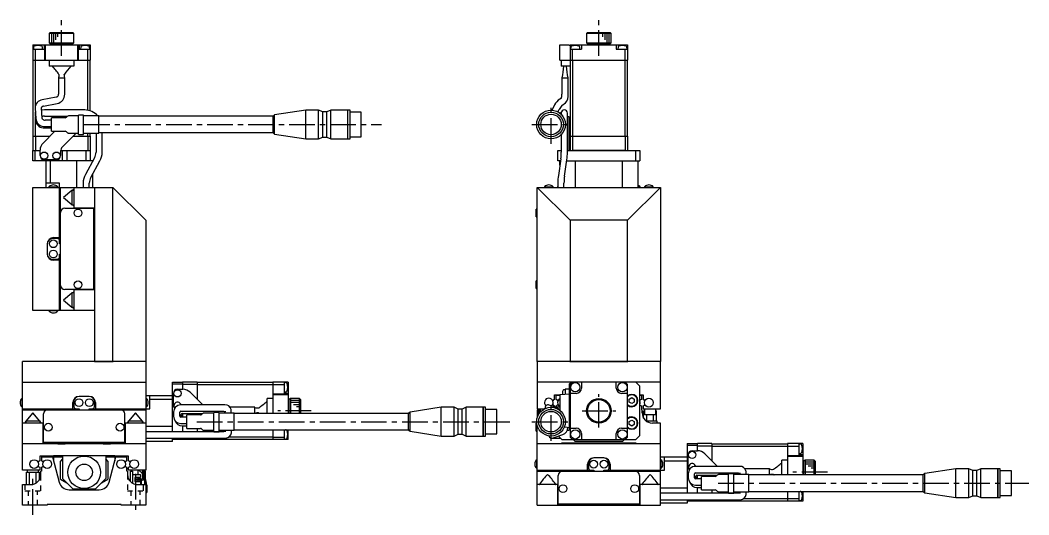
# Model space of a CAD drawing. Extents: x -607 to 414, y 17 to 776.
# Drawn here: x -88.9 to 402.8, y 283.8 to 525.1 of the extents above; entities that cross this region are included whole.
import ezdxf

# ---------------------------------------------------------------- set-up
doc = ezdxf.new("R2010")
doc.units = 0
doc.header["$LTSCALE"] = 10
doc.linetypes.add('CENTER', pattern=[2, 1.25, -0.25, 0.25, -0.25])
doc.linetypes.add('DOT', pattern=[0.5, 0.25, -0.25])
doc.layers.add('1', color=7, linetype='CONTINUOUS')

msp = doc.modelspace()

# ---------------------------------------------------------------- linework, layer by layer
at = {"layer": '1', "color": 4, "linetype": 'CENTER'}
for p, q in [((-68.679338, 507.695072), (-68.679338, 525.111362)), ((193.203992, 507.695072), (193.203992, 525.111362)), ((169.903992, 464.824859), (169.903992, 483.624857)), ((-57.736444, 474.224858), (87.263556, 474.224858)), ((160.503993, 474.224858), (179.303991, 474.224858)), ((193.203991, 326.324858), (193.203991, 342.724858)), ((52.99103, 334.524858), (36.675434, 334.524858)), ((169.903992, 319.824859), (169.903992, 338.624856)), ((185.003991, 334.524858), (201.403991, 334.524858)), ((-2.736444, 329.224858), (152.263556, 329.224858)), ((160.503993, 329.224858), (179.30399, 329.224858)), ((-82.679338, 283.774858), (-82.679338, 303.774858)), ((-32.679338, 303.774858), (-32.679338, 283.774858)), ((304.58252, 304.524857), (287.779892, 304.524857)), ((251.321352, 299.224857), (402.798314, 299.224857))]:
    msp.add_line(p, q, dxfattribs=at)
at = {"layer": '1', "color": 7, "linetype": 'CONTINUOUS'}
for p, q in [((-74.179338, 519.024858), (-74.679338, 518.524858)), ((-62.679338, 518.524858), (-74.679338, 518.524858)), ((-74.679338, 518.524858), (-74.679338, 514.024858)), ((-74.179338, 519.024858), (-63.179338, 519.024858)), ((-62.679338, 518.524858), (-63.179338, 519.024858)), ((-62.679338, 514.024858), (-62.679338, 518.524858)), ((187.703992, 519.024858), (187.203992, 518.524858)), ((199.203992, 518.524858), (187.203992, 518.524858)), ((187.203992, 518.524858), (187.203992, 514.024858)), ((187.703992, 519.024858), (198.703992, 519.024858)), ((199.203992, 518.524858), (198.703992, 519.024858)), ((199.203992, 514.024858), (199.203992, 518.524858)), ((-82.679338, 513.024858), (-54.679338, 513.024858)), ((-82.679338, 513.024858), (-82.679338, 505.524858)), ((-82.343137, 512.010138), (-82.429338, 511.024858)), ((-77.929338, 511.024858), (-78.015539, 512.010138)), ((-77.179338, 513.024858), (-77.179338, 511.024858)), ((-76.929338, 505.524858), (-76.929338, 512.724858)), ((-76.894375, 512.724858), (-76.929338, 512.724858)), ((-76.894375, 513.024858), (-76.894375, 512.724858)), ((-76.579704, 505.524858), (-76.579704, 513.024858)), ((-74.679338, 514.024858), (-62.679338, 514.024858)), ((-74.679338, 514.024858), (-74.179338, 513.524858)), ((-63.179338, 513.524858), (-74.179338, 513.524858)), ((-71.179338, 513.524858), (-71.179338, 513.024858)), ((-66.179338, 513.024858), (-66.179338, 513.524858)), ((-63.179338, 513.524858), (-62.679338, 514.024858)), ((-60.778972, 505.524858), (-60.778972, 513.024858)), ((-60.464301, 513.024858), (-60.464301, 512.724858)), ((-60.429338, 512.724858), (-60.464301, 512.724858)), ((-60.429338, 505.524858), (-60.429338, 512.724858)), ((-60.179338, 513.024858), (-60.179338, 511.024858)), ((-59.343137, 512.010138), (-59.429338, 511.024858)), ((-54.929338, 511.024858), (-55.015539, 512.010138)), ((-54.679338, 513.024858), (-54.679338, 505.524858)), ((174.203992, 505.524858), (174.203992, 513.024858)), ((174.203992, 513.024858), (178.703992, 513.024858)), ((178.703992, 513.024858), (178.703992, 512.724858)), ((179.203992, 512.724858), (178.703992, 512.724858)), ((179.203992, 513.024858), (179.203992, 502.724858)), ((179.203992, 513.024858), (207.203992, 513.024858)), ((179.540193, 512.010138), (179.453992, 511.024858)), ((183.953992, 511.024858), (183.867791, 512.010138)), ((184.703992, 513.024858), (184.703992, 511.024858)), ((187.203992, 514.024858), (199.203992, 514.024858)), ((187.203992, 514.024858), (187.703992, 513.524858)), ((198.703992, 513.524858), (187.703992, 513.524858)), ((190.703992, 513.524858), (190.703992, 513.024858)), ((195.703992, 513.024858), (195.703992, 513.524858)), ((198.703992, 513.524858), (199.203992, 514.024858)), ((201.703992, 513.024858), (201.703992, 511.024858)), ((202.540193, 512.010138), (202.453992, 511.024858)), ((206.953992, 511.024858), (206.867791, 512.010138)), ((207.203992, 513.024858), (207.203992, 505.524858)), ((-82.679338, 511.024858), (-77.179338, 511.024858)), ((-81.479338, 505.524858), (-81.479338, 511.024858)), ((-60.179338, 511.024858), (-54.679338, 511.024858)), ((-55.879338, 505.524858), (-55.879338, 511.024858)), ((179.203992, 511.024858), (184.703992, 511.024858)), ((180.403992, 505.524858), (180.403992, 511.024858)), ((201.703992, 511.024858), (207.203992, 511.024858)), ((206.003992, 505.524858), (206.003992, 511.024858)), ((-82.679338, 505.524858), (-54.679338, 505.524858)), ((-82.579338, 468.524858), (-82.579338, 505.524858)), ((-81.437917, 483.244132), (-81.437917, 505.524858)), ((-74.679338, 505.524858), (-74.679338, 502.724858)), ((-62.679338, 502.724858), (-74.679338, 502.724858)), ((-62.679338, 505.524858), (-62.679338, 502.724858)), ((-55.920759, 481.153339), (-55.920759, 505.524858)), ((-54.779338, 480.868844), (-54.779338, 505.524858)), ((174.203992, 505.524858), (207.203992, 505.524858)), ((174.803992, 505.524858), (174.803992, 502.724858)), ((179.203992, 502.724858), (174.803992, 502.724858)), ((179.303992, 468.524858), (179.303992, 505.524858)), ((180.445413, 468.524858), (180.445413, 505.524858)), ((205.962571, 468.524858), (205.962571, 505.524858)), ((207.103992, 468.524858), (207.103992, 505.524858)), ((-70.229337, 496.924858), (-67.129337, 496.924858)), ((-70.229337, 496.924858), (-70.229337, 488.942157)), ((-69.978226, 498.668976), (-69.93178, 498.552368)), ((-67.463909, 498.391448), (-67.430278, 498.54188)), ((-67.430278, 498.54188), (-67.390424, 498.648569)), ((-67.390424, 498.648569), (-67.306035, 498.790385)), ((-67.129337, 488.942157), (-67.129337, 496.924858)), ((175.178992, 496.924858), (175.178992, 488.942157)), ((175.178992, 496.924858), (178.278992, 496.924858)), ((178.278992, 488.942157), (178.278992, 496.924858)), ((-71.352269, 487.512536), (-78.114106, 486.278182)), ((-71.302043, 487.522765), (-71.352269, 487.512536)), ((-71.165394, 487.561659), (-71.302043, 487.522765)), ((-71.035155, 487.614865), (-71.165394, 487.561659)), ((-70.912542, 487.68113), (-71.035155, 487.614865)), ((174.971002, 487.102706), (173.402839, 486.034356)), ((-81.533442, 482.171073), (-81.272777, 477.165876)), ((-78.437637, 482.332299), (-78.43593, 482.439576)), ((-78.176973, 477.327101), (-78.437637, 482.332299)), ((-78.43593, 482.439576), (-78.413136, 482.568387)), ((-78.413136, 482.568387), (-78.360699, 482.704319)), ((-78.360699, 482.704319), (-78.296396, 482.80904)), ((-78.296396, 482.80904), (-78.223953, 482.895429)), ((-78.223953, 482.895429), (-78.145043, 482.968765)), ((-78.145043, 482.968765), (-78.050651, 483.038314)), ((-77.55741, 483.228577), (-70.795573, 484.462931)), ((171.182395, 482.985263), (170.232466, 481.217146)), ((173.402839, 486.034356), (173.395029, 486.029009)), ((175.148234, 483.472404), (176.960062, 484.706757)), ((-81.531398, 477.043426), (-81.365707, 475.861535)), ((-81.437917, 478.384562), (-81.437917, 480.336833)), ((-77.062929, 481.283188), (-78.374712, 481.121165)), ((-78.176446, 477.318011), (-78.176973, 477.327101)), ((-78.156902, 477.18671), (-78.176446, 477.318011)), ((-78.120529, 477.070425), (-78.156902, 477.18671)), ((-78.071509, 476.965584), (-78.120529, 477.070425)), ((-78.011873, 476.869526), (-78.071509, 476.965584)), ((-57.40082, 481.283188), (-77.062929, 481.283188)), ((-77.062929, 478.283188), (-65.792436, 478.283188)), ((-73.593552, 470.924858), (-73.593552, 477.524858)), ((-67.007765, 477.524858), (-73.593552, 477.524858)), ((-65.986445, 478.131965), (-66.300658, 477.817751)), ((-60.429338, 478.424858), (-65.279338, 478.424858)), ((-60.429338, 469.324858), (-60.429338, 478.724858)), ((-57.929338, 478.724858), (-60.429338, 478.724858)), ((-57.929338, 469.324858), (-57.929338, 478.724858)), ((-50.593552, 478.424858), (-57.929338, 478.424858)), ((-50.593552, 470.024858), (-50.593552, 478.424858)), ((34.448792, 478.224858), (-50.593552, 478.224858)), ((34.448792, 470.224858), (34.448792, 478.224858)), ((50.406448, 481.224857), (35.172466, 478.909183)), ((35.172466, 469.540532), (35.172466, 478.909183)), ((50.406448, 467.224859), (50.406448, 481.224857)), ((56.599447, 481.224857), (50.406448, 481.224857)), ((56.599447, 467.224859), (56.599447, 481.224857)), ((58.599447, 480.374858), (56.599447, 481.224857)), ((58.599447, 468.074858), (58.599447, 480.374858)), ((60.599447, 480.374858), (58.599447, 480.374858)), ((62.599447, 481.224857), (60.599447, 480.374858)), ((60.599447, 468.074858), (60.599447, 480.374858)), ((62.599447, 467.224859), (62.599447, 481.224857)), ((70.856447, 481.224857), (62.599447, 481.224857)), ((70.856447, 467.224859), (70.856447, 481.224857)), ((70.906447, 481.174857), (70.856447, 481.224857)), ((70.906447, 467.224859), (70.906447, 481.224857)), ((71.906449, 481.224857), (70.906447, 481.224857)), ((71.906449, 467.224859), (71.906449, 481.224857)), ((77.40645, 480.224856), (71.906449, 480.224856)), ((77.40645, 468.22486), (77.40645, 480.224856)), ((173.287246, 480.352955), (173.91323, 481.51811)), ((174.315265, 479.65999), (175.242206, 480.753246)), ((174.886316, 479.783188), (174.886316, 479.141812)), ((177.886316, 460.658833), (177.886316, 479.783188)), ((178.703992, 478.024858), (177.886316, 478.024858)), ((178.703992, 461.524858), (178.703992, 478.024858)), ((-81.437917, 468.524858), (-81.437917, 476.376618)), ((-76.897238, 472.524858), (-73.593552, 472.524858)), ((-73.593552, 476.274858), (-76.728027, 476.274858)), ((-76.728027, 473.174858), (-73.593552, 473.174858)), ((-82.679338, 468.524858), (-82.679338, 461.624858)), ((-82.679338, 468.524858), (-74.336192, 468.524858)), ((-81.479338, 468.524858), (-81.479338, 461.524858)), ((-77.714872, 465.146178), (-71.936192, 470.924858)), ((-73.593552, 470.924858), (-67.007765, 470.924858)), ((-61.572484, 469.974858), (-68.300658, 463.246683)), ((-66.300658, 470.631965), (-65.986445, 470.317751)), ((-65.700401, 470.117827), (-65.662093, 469.974858)), ((-65.662093, 469.974858), (-60.994659, 469.974858)), ((-65.279338, 470.024858), (-60.429338, 470.024858)), ((-63.022484, 468.524858), (-54.679338, 468.524858)), ((-60.994659, 469.974858), (-60.981262, 470.024858)), ((-60.429338, 469.324858), (-57.929338, 469.324858)), ((-57.929338, 470.024858), (-50.593552, 470.024858)), ((-57.279338, 469.974858), (-56.779338, 469.974858)), ((-55.920759, 468.524858), (-55.920759, 470.024858)), ((-55.879338, 468.524858), (-55.879338, 461.524858)), ((-54.779338, 468.524858), (-54.779338, 470.024858)), ((-54.679338, 468.524858), (-54.679338, 461.624858)), ((-51.90082, 470.024858), (-51.90082, 460.658833)), ((-50.593552, 470.224858), (34.448792, 470.224858)), ((-48.90082, 460.658833), (-48.90082, 470.224858)), ((35.172466, 469.540532), (50.406448, 467.224859)), ((50.406448, 467.224859), (56.599447, 467.224859)), ((56.599447, 467.224859), (58.599447, 468.074858)), ((58.599447, 468.074858), (60.599447, 468.074858)), ((60.599447, 468.074858), (62.599447, 467.224859)), ((62.599447, 467.224859), (70.856447, 467.224859)), ((70.856447, 467.224859), (70.906447, 467.274859)), ((70.906447, 467.224859), (71.906449, 467.224859)), ((71.906449, 468.22486), (77.40645, 468.22486)), ((174.886316, 469.307904), (174.886316, 460.658833)), ((179.203992, 468.524858), (179.203992, 461.524858)), ((179.203992, 468.524858), (207.203992, 468.524858)), ((180.403992, 468.524858), (180.403992, 461.624858)), ((206.003992, 468.524858), (206.003992, 461.624858)), ((207.203992, 468.524858), (207.203992, 461.524858)), ((-82.679338, 461.624858), (-82.579338, 461.524858)), ((-82.679338, 456.524858), (-82.679338, 461.524858)), ((-82.679338, 461.524858), (-79.179338, 461.524858)), ((-81.679338, 461.524858), (-81.679338, 456.524858)), ((-79.179338, 459.024858), (-79.179338, 461.610644)), ((-69.179338, 461.125363), (-69.179338, 459.024858)), ((-69.15262, 461.524858), (-54.679338, 461.524858)), ((-68.179338, 456.524858), (-68.179338, 461.524858)), ((-66.179338, 461.524858), (-66.179338, 456.524858)), ((-52.616741, 457.88942), (-57.083525, 449.879801)), ((-56.679338, 456.524858), (-56.679338, 461.524858)), ((-54.779338, 461.524858), (-54.679338, 461.624858)), ((-54.679338, 461.524858), (-54.679338, 456.524858)), ((173.203992, 456.524858), (173.203992, 461.524858)), ((173.203992, 461.524858), (174.886316, 461.524858)), ((174.660061, 457.380515), (173.46319, 449.370896)), ((177.886316, 461.524858), (213.203992, 461.524858)), ((180.303992, 461.524858), (180.403992, 461.624858)), ((180.403992, 461.624858), (206.003992, 461.624858)), ((206.003992, 461.624858), (206.103992, 461.524858)), ((211.203992, 456.524858), (211.203992, 461.524858)), ((213.203992, 461.524858), (213.203992, 456.524858)), ((-53.679338, 456.524858), (-82.679338, 456.524858)), ((-71.179338, 457.024858), (-77.179338, 457.024858)), ((-76.179338, 443.524858), (-76.179338, 456.524858)), ((-74.179338, 456.524858), (-74.179338, 445.524858)), ((-61.179338, 443.524858), (-61.179338, 456.524858)), ((-54.463417, 448.418626), (-49.996633, 456.428245)), ((-53.679338, 456.524858), (-53.679338, 455.984023)), ((174.532201, 456.524858), (173.203992, 456.524858)), ((174.203992, 454.328442), (174.203992, 456.524858)), ((176.430247, 448.927531), (177.627118, 456.93715)), ((177.56551, 456.524858), (213.203992, 456.524858)), ((181.703992, 456.524858), (181.703992, 443.524858)), ((204.703992, 443.524858), (204.703992, 456.524858)), ((212.203992, 456.524858), (212.203992, 443.524858)), ((-53.679338, 449.824598), (-53.679338, 443.524858)), ((-82.679338, 383.524858), (-82.679338, 443.524858)), ((-82.679338, 443.524858), (-43.679338, 443.524858)), ((-69.679338, 445.524858), (-76.179338, 445.524858)), ((-74.829338, 443.817106), (-70.529338, 443.817106)), ((-74.829338, 443.817106), (-74.829338, 443.524858)), ((-70.529338, 443.524858), (-70.529338, 443.817106)), ((-69.679338, 416.024858), (-69.679338, 445.524858)), ((-69.179338, 383.524858), (-69.179338, 443.524858)), ((-62.679338, 443.524858), (-62.679338, 433.324858)), ((-58.179338, 445.649214), (-58.179338, 443.524858)), ((-55.179338, 443.524858), (-55.179338, 445.649214)), ((-52.679338, 443.524858), (-52.679338, 358.524858)), ((-43.679338, 358.624858), (-43.679338, 443.524858)), ((-27.679338, 427.524858), (-43.679338, 443.524858)), ((163.203992, 358.624858), (163.203993, 443.524858)), ((163.203993, 443.524858), (223.203993, 443.524857)), ((179.203992, 427.524858), (163.203993, 443.524858)), ((166.653992, 443.817106), (170.953992, 443.817106)), ((166.653992, 443.817106), (166.653992, 443.524858)), ((170.953992, 443.524858), (170.953992, 443.817106)), ((173.203992, 443.817106), (173.053992, 443.817106)), ((173.053992, 443.817106), (173.053992, 443.524858)), ((173.203992, 445.649214), (173.203992, 443.524858)), ((176.203992, 443.524858), (176.203992, 445.649214)), ((223.203993, 443.524857), (207.203992, 427.524857)), ((213.353992, 443.817106), (212.203992, 443.817106)), ((213.353992, 443.524858), (213.353992, 443.817106)), ((215.453992, 443.817106), (219.753992, 443.817106)), ((215.453992, 443.817106), (215.453992, 443.524858)), ((219.753992, 443.524858), (219.753992, 443.817106)), ((223.203993, 443.524857), (223.203992, 358.624857)), ((-63.679118, 441.930899), (-67.679338, 438.524858)), ((-67.679338, 438.524858), (-63.679089, 435.118795)), ((-63.679338, 442.024858), (-63.679338, 435.024858)), ((-62.679338, 442.024858), (-63.679338, 442.024858)), ((-62.801856, 442.424858), (-63.550542, 442.02503)), ((-62.679338, 442.266515), (-62.801856, 442.424858)), ((-67.179338, 433.324858), (-53.179338, 433.324858)), ((-63.679338, 435.024858), (-62.679338, 435.024858)), ((-63.550516, 435.024667), (-62.801856, 434.624858)), ((-62.801856, 434.624858), (-62.679338, 434.783201)), ((-62.679338, 433.524858), (-52.679338, 433.524858)), ((-54.179338, 433.524858), (-54.179338, 433.324858)), ((-53.179338, 433.324858), (-53.179338, 393.724858)), ((162.703992, 429.124858), (162.703992, 432.924858)), ((163.203993, 432.924858), (162.703992, 432.924858)), ((162.703992, 429.124858), (163.203992, 429.124858)), ((-27.679338, 427.524858), (-27.679338, 358.624858)), ((207.203992, 427.524857), (179.203992, 427.524858)), ((179.203992, 427.524858), (179.203992, 358.624858)), ((207.203992, 358.624857), (207.203992, 427.524857)), ((-70.679338, 418.524858), (-73.179338, 418.524858)), ((-72.679338, 419.024858), (-69.679338, 419.024858)), ((-75.679338, 416.024858), (-75.679338, 411.024858)), ((-69.179338, 416.024858), (-69.679338, 416.024858)), ((-73.179338, 408.524858), (-70.679338, 408.524858)), ((-69.679338, 411.024858), (-69.179338, 411.024858)), ((-69.679338, 383.524858), (-69.679338, 411.024858)), ((-69.679338, 408.024858), (-72.679338, 408.024858)), ((-53.179338, 393.724858), (-67.179338, 393.724858)), ((-62.679338, 393.724858), (-62.679338, 383.524858)), ((-52.679338, 393.524858), (-62.679338, 393.524858)), ((-54.179338, 393.724858), (-54.179338, 393.524858)), ((162.703992, 394.124858), (162.703992, 397.924858)), ((163.203992, 397.924858), (162.703992, 397.924858)), ((162.703992, 394.124858), (163.203992, 394.124858)), ((-63.679064, 391.930939), (-67.679338, 388.524858)), ((-67.679338, 388.524858), (-63.678978, 385.118713)), ((-63.679338, 392.024858), (-63.679338, 385.024858)), ((-62.679338, 392.024858), (-63.679338, 392.024858)), ((-62.801849, 392.424858), (-63.550625, 392.02497)), ((-62.679338, 392.266515), (-62.801849, 392.424858)), ((-52.679338, 383.524858), (-82.679338, 383.524858)), ((-74.829338, 383.524858), (-74.829338, 383.23261)), ((-70.529338, 383.23261), (-70.529338, 383.524858)), ((-63.679338, 385.024858), (-62.679338, 385.024858)), ((-63.550079, 385.024353), (-62.801848, 384.624858)), ((-62.801848, 384.624858), (-62.679338, 384.783201)), ((-70.529338, 383.23261), (-74.829338, 383.23261)), ((-27.679338, 358.524858), (-87.679338, 358.524858)), ((-87.679338, 305.524857), (-87.679338, 358.524858)), ((-52.679338, 358.624858), (-43.679338, 358.624858)), ((-43.679338, 358.624858), (-43.579338, 358.524858)), ((-27.679337, 358.624858), (-27.779338, 358.524857)), ((-27.679338, 358.524858), (-27.679338, 305.524858)), ((163.203993, 358.524858), (163.203991, 335.524858)), ((163.203992, 358.624858), (163.303992, 358.524858)), ((223.203992, 358.524857), (163.203992, 358.524858)), ((179.103992, 358.524858), (179.203992, 358.624858)), ((179.203992, 358.624858), (207.203992, 358.624857)), ((207.203992, 358.624857), (207.303992, 358.524857)), ((223.103992, 358.524857), (223.203992, 358.624857)), ((223.203991, 335.524857), (223.203993, 358.524857)), ((-87.679338, 348.524858), (-27.679338, 348.524858)), ((-14.679338, 348.524858), (-9.679338, 348.524858)), ((-14.679338, 324.274858), (-14.679338, 348.524858)), ((-9.679338, 347.524858), (-14.679338, 347.524858)), ((-12.179338, 345.024858), (-9.593552, 345.024858)), ((-9.579338, 348.524858), (-9.679338, 348.424858)), ((-9.679338, 348.524858), (-9.679338, 345.024858)), ((-2.679338, 347.324858), (-9.679338, 347.324858)), ((-2.679338, 348.524858), (-9.579338, 348.524858)), ((-2.679338, 348.524858), (-2.679338, 340.181712)), ((-2.679338, 348.424858), (34.320662, 348.424858)), ((-2.679338, 347.283436), (34.320662, 347.283436)), ((34.320662, 348.524858), (34.320662, 333.224858)), ((41.820662, 348.524858), (34.320662, 348.524858)), ((34.320662, 347.324858), (39.820662, 347.324858)), ((39.820662, 348.524858), (39.820662, 343.024858)), ((40.805942, 348.188657), (39.820662, 348.274858)), ((41.820662, 348.524858), (41.820662, 333.224858)), ((223.203992, 348.524857), (163.203992, 348.524857)), ((176.703991, 344.774858), (176.021204, 344.715121)), ((178.703991, 345.024858), (176.703991, 345.024858)), ((176.703991, 345.024858), (176.703991, 342.600041)), ((179.703991, 348.524858), (178.703991, 347.524858)), ((178.703991, 347.524858), (178.703991, 325.024858)), ((180.403991, 348.524858), (179.203991, 347.324858)), ((179.203991, 347.324858), (179.203991, 321.724858)), ((184.703991, 348.524858), (184.703991, 345.524858)), ((201.703991, 345.524858), (201.703991, 348.524858)), ((207.203991, 347.324858), (206.003991, 348.524858)), ((207.203991, 321.724858), (207.203991, 347.324858)), ((213.203991, 346.524858), (211.203991, 348.524858)), ((213.203991, 322.524858), (213.203991, 346.524858)), ((-87.971586, 336.374858), (-87.971586, 340.674858)), ((-87.679338, 340.674858), (-87.971586, 340.674858)), ((-55.179338, 341.524858), (-60.179338, 341.524858)), ((-27.679338, 342.024858), (-14.679338, 342.024858)), ((-27.38709, 340.674858), (-27.679338, 340.674858)), ((-27.38709, 340.674858), (-27.38709, 336.374858)), ((-25.679338, 335.524858), (-25.679338, 342.024858)), ((-14.679338, 340.024858), (-25.679338, 340.024858)), ((-14.179338, 337.024858), (-14.179338, 343.024858)), ((-6.058018, 343.560392), (0.097214, 337.40516)), ((34.320662, 340.524858), (31.520662, 340.524858)), ((31.520662, 333.224858), (31.520662, 340.524858)), ((34.320662, 342.774858), (41.520662, 342.774858)), ((34.320662, 342.425224), (41.820662, 342.425224)), ((39.820662, 343.774858), (40.805942, 343.861058)), ((41.820662, 343.024858), (39.820662, 343.024858)), ((41.520662, 342.739894), (41.520662, 342.774858)), ((41.820662, 342.739894), (41.520662, 342.739894)), ((42.820662, 340.524858), (42.320662, 340.024858)), ((42.320662, 333.224858), (42.320662, 340.024858)), ((42.820662, 340.524858), (42.820662, 333.224858)), ((47.320662, 340.524858), (42.820662, 340.524858)), ((47.320662, 333.224858), (47.320662, 340.524858)), ((47.820662, 340.024858), (47.320662, 340.524858)), ((47.820662, 340.024858), (47.820662, 333.224858)), ((171.603992, 342.324858), (174.203991, 342.324858)), ((171.603992, 340.061138), (171.603992, 342.324858)), ((172.403991, 340.061138), (172.403991, 342.024858)), ((174.203991, 342.024858), (172.403991, 342.024858)), ((174.203991, 342.425218), (179.203991, 342.774858)), ((174.203991, 342.425224), (174.203991, 334.748442)), ((182.203991, 343.024858), (179.203991, 343.024858)), ((207.203991, 343.024858), (204.203991, 343.024858)), ((207.953991, 340.246545), (209.203991, 340.968233)), ((207.953991, 338.80317), (207.953991, 340.246545)), ((209.203991, 340.968233), (210.453991, 340.246545)), ((210.453991, 340.246545), (210.453991, 338.80317)), ((213.203991, 342.324857), (214.803992, 342.324857)), ((214.003991, 342.024858), (213.203991, 342.024858)), ((214.003991, 342.024858), (214.003991, 340.061138)), ((214.803992, 342.324857), (214.803992, 340.061137)), ((-87.971586, 336.374858), (-87.679338, 336.374858)), ((-87.679338, 335.524858), (-60.179338, 335.524858)), ((-87.679338, 335.024858), (-27.679338, 335.024858)), ((-63.179338, 335.524858), (-63.179338, 338.524858)), ((-62.679338, 339.024858), (-62.679338, 336.524858)), ((-60.179338, 335.524858), (-60.179338, 335.024858)), ((-55.179338, 335.024858), (-55.179338, 335.524858)), ((-55.179338, 335.524858), (-25.679338, 335.524858)), ((-52.679338, 336.524858), (-52.679338, 339.024858)), ((-52.179338, 338.524858), (-52.179338, 335.524858)), ((-27.679338, 336.374858), (-27.38709, 336.374858)), ((10.38374, 337.40516), (-10.61626, 337.40516)), ((25.520662, 336.274857), (13.557492, 336.274857)), ((13.93374, 333.424858), (13.93374, 335.171119)), ((25.520662, 333.230452), (25.520662, 336.274857)), ((42.320662, 337.024858), (41.820662, 337.024858)), ((116.406448, 336.224857), (101.172466, 333.909183)), ((116.406448, 322.224859), (116.406448, 336.224857)), ((122.599447, 336.224857), (116.406448, 336.224857)), ((122.599447, 322.224859), (122.599447, 336.224857)), ((124.599447, 335.374858), (122.599447, 336.224857)), ((124.599447, 323.074858), (124.599447, 335.374858)), ((126.599447, 335.374858), (124.599447, 335.374858)), ((128.599447, 336.224857), (126.599447, 335.374858)), ((126.599447, 323.074858), (126.599447, 335.374858)), ((128.599447, 322.224859), (128.599447, 336.224857)), ((136.856447, 336.224857), (128.599447, 336.224857)), ((136.856447, 322.224859), (136.856447, 336.224857)), ((136.906447, 336.174857), (136.856447, 336.224857)), ((136.906447, 322.224859), (136.906447, 336.224857)), ((137.906449, 336.224857), (136.906447, 336.224857)), ((137.906449, 322.224859), (137.906449, 336.224857)), ((143.40645, 335.224856), (137.906449, 335.224856)), ((143.40645, 323.22486), (143.40645, 335.224856)), ((163.203991, 335.524858), (166.852765, 335.524858)), ((163.303991, 335.024858), (163.803991, 335.024858)), ((163.303991, 331.557235), (163.303991, 335.024858)), ((163.803991, 335.024858), (163.803991, 332.658512)), ((164.203991, 333.288106), (164.203991, 335.524858)), ((164.703991, 333.911006), (164.703991, 335.524858)), ((166.948424, 335.570297), (166.948424, 335.85516)), ((171.423113, 336.440135), (169.028555, 337.311684)), ((171.603991, 336.372325), (171.603992, 336.988578)), ((174.203991, 336.274857), (171.84709, 336.274857)), ((172.403991, 336.274857), (172.403991, 336.988578)), ((209.203991, 338.081482), (207.953991, 338.80317)), ((210.453991, 338.80317), (209.203991, 338.081482)), ((214.003991, 336.988578), (214.003991, 335.024858)), ((214.003991, 335.024858), (214.303991, 335.024858)), ((214.303991, 333.524858), (214.303991, 335.024858)), ((214.803992, 336.988577), (214.803991, 335.524857)), ((214.803991, 335.524857), (223.203991, 335.524857)), ((215.028565, 330.935091), (215.028565, 334.524858)), ((215.028565, 334.524858), (215.453991, 334.524858)), ((215.453991, 335.524857), (215.453991, 332.524857)), ((220.953991, 332.524857), (220.953991, 335.524857)), ((220.953991, 334.524858), (221.379418, 334.524858)), ((221.379418, 329.524858), (221.379418, 334.524858)), ((-79.179338, 329.524858), (-86.179338, 329.524858)), ((-86.179338, 329.524858), (-86.179338, 328.524858)), ((-82.679338, 333.524858), (-86.117965, 329.480601)), ((-79.273257, 329.524583), (-82.679338, 333.524858)), ((-79.179338, 328.524858), (-79.179338, 329.524858)), ((-77.479338, 319.024858), (-77.479338, 333.024858)), ((-37.879338, 319.024858), (-37.879338, 333.024858)), ((-29.179338, 329.524858), (-36.179338, 329.524858)), ((-36.179338, 329.524858), (-36.179338, 328.524858)), ((-32.679338, 333.524858), (-36.118153, 329.480346)), ((-29.273297, 329.524638), (-32.679338, 333.524858)), ((-29.179338, 328.524858), (-29.179338, 329.524858)), ((-14.679338, 334.024858), (-14.162202, 334.024858)), ((-14.16626, 332.024858), (-14.679338, 332.024858)), ((-14.16626, 333.85516), (-14.16626, 331.85516)), ((-11.06626, 331.85516), (-11.06626, 333.85516)), ((-10.61626, 334.30516), (10.38374, 334.30516)), ((-7.593552, 331.40516), (-10.61626, 331.40516)), ((-10.385035, 331.40516), (-10.385035, 332.724857)), ((-9.679338, 332.024858), (-10.385035, 332.024858)), ((-9.935035, 333.174857), (0.059223, 333.174857)), ((-9.679338, 333.174857), (-9.679338, 331.40516)), ((-7.593552, 325.924858), (-7.593552, 332.524858)), ((-1.007765, 332.524858), (-7.593552, 332.524858)), ((-6.336192, 332.524858), (-6.986192, 333.174857)), ((0.013555, 333.131964), (-0.300658, 332.817751)), ((5.570662, 333.424858), (0.720662, 333.424858)), ((5.570662, 324.324858), (5.570662, 333.724858)), ((8.070662, 333.724858), (5.570662, 333.724858)), ((8.070662, 324.324858), (8.070662, 333.724858)), ((15.406448, 333.424858), (8.070662, 333.424858)), ((10.38374, 334.30516), (11.341823, 334.170702)), ((10.83374, 333.424858), (10.83374, 334.282933)), ((15.406448, 325.024858), (15.406448, 333.424858)), ((100.448792, 333.224858), (15.406448, 333.224858)), ((27.37442, 333.465092), (27.466927, 333.425551)), ((27.466927, 333.425551), (27.552656, 333.369534)), ((27.552656, 333.369534), (27.64255, 333.305396)), ((27.64255, 333.305396), (27.745994, 333.229499)), ((100.448792, 325.224858), (100.448792, 333.224858)), ((101.172466, 324.540532), (101.172466, 333.909183)), ((207.953991, 329.246545), (209.203991, 329.968233)), ((209.203991, 329.968233), (210.453991, 329.246545)), ((220.953991, 332.524857), (215.453991, 332.524857)), ((221.703991, 329.524858), (216.303991, 329.524858)), ((216.616278, 329.524858), (216.616278, 332.524857)), ((219.791705, 329.524858), (219.791705, 332.524857)), ((221.703991, 328.524858), (221.703991, 329.524858)), ((-77.479338, 328.524858), (-87.679338, 328.524858)), ((-86.179843, 329.395599), (-86.579338, 328.647367)), ((-86.579338, 328.647367), (-86.420995, 328.524858)), ((-78.779338, 328.647368), (-79.179226, 329.396145)), ((-78.937681, 328.524858), (-78.779338, 328.647368)), ((-77.679338, 318.524858), (-77.679338, 328.524858)), ((-27.679338, 328.524858), (-37.879338, 328.524858)), ((-37.679338, 328.524858), (-37.679338, 318.524858)), ((-36.179529, 329.396035), (-36.579338, 328.647376)), ((-36.579338, 328.647376), (-36.420995, 328.524858)), ((-28.779338, 328.647375), (-29.179166, 329.396062)), ((-28.937681, 328.524858), (-28.779338, 328.647375)), ((-27.679338, 327.024858), (-14.679338, 327.024858)), ((-10.61626, 328.30516), (-7.593552, 328.30516)), ((-9.935035, 327.174857), (-7.593552, 327.174857)), ((-9.679338, 327.174857), (-9.679338, 324.274858)), ((-7.593552, 325.924858), (-1.007765, 325.924858)), ((-2.679338, 325.924858), (-2.679338, 324.274858)), ((-0.300658, 325.631964), (0.013555, 325.317751)), ((0.299599, 325.117826), (0.337907, 324.974858)), ((0.337907, 324.974858), (5.005341, 324.974858)), ((0.720662, 325.024858), (5.570662, 325.024858)), ((5.005341, 324.974858), (5.018738, 325.024858)), ((8.070662, 325.024858), (15.406448, 325.024858)), ((8.720662, 324.974858), (9.220662, 324.974858)), ((10.83374, 324.299277), (10.83374, 325.024858)), ((13.93374, 325.024858), (13.93374, 323.408898)), ((15.406448, 325.224858), (100.448792, 325.224858)), ((34.320662, 325.224858), (34.320662, 320.524858)), ((39.820662, 325.224858), (39.820662, 320.524858)), ((40.805942, 325.188657), (40.392166, 325.224858)), ((41.820662, 320.524858), (41.820662, 325.224858)), ((101.172466, 324.540532), (116.406448, 322.224859)), ((162.949857, 328.424858), (162.703991, 328.424858)), ((162.703991, 324.624858), (162.703991, 328.424858)), ((162.703991, 324.624858), (163.203991, 324.624858)), ((163.203991, 288.524857), (163.203991, 327.197548)), ((179.203991, 326.274858), (176.341265, 326.475037)), ((177.779855, 325.024858), (178.703991, 325.024858)), ((178.035811, 326.348404), (178.035811, 326.356545)), ((179.203991, 326.024858), (182.203991, 326.024858)), ((204.203991, 326.024858), (207.203991, 326.024858)), ((207.953991, 327.80317), (207.953991, 329.246545)), ((209.203991, 327.081482), (207.953991, 327.80317)), ((210.453991, 327.80317), (209.203991, 327.081482)), ((210.453991, 329.246545), (210.453991, 327.80317)), ((223.203991, 328.524858), (219.303991, 328.524858)), ((223.203991, 288.524857), (223.203991, 328.524858)), ((-77.479338, 320.024858), (-77.679338, 320.024858)), ((-37.679338, 320.024858), (-37.879338, 320.024858)), ((10.38374, 324.274858), (-27.679338, 324.274858)), ((-27.679338, 321.174858), (10.38374, 321.174858)), ((-14.679338, 319.524858), (-14.679338, 321.174858)), ((-9.679338, 320.524858), (-14.679338, 320.524858)), ((-9.679338, 321.174858), (-9.679338, 320.524858)), ((-9.679338, 320.624858), (-9.579338, 320.524858)), ((-2.679338, 320.524858), (-9.579338, 320.524858)), ((-2.679338, 321.174858), (-2.679338, 320.524858)), ((-2.679338, 320.624858), (34.320662, 320.624858)), ((5.570662, 324.324858), (8.070662, 324.324858)), ((11.341823, 324.409315), (10.38374, 324.274858)), ((12.958272, 321.766279), (34.320662, 321.766279)), ((13.805198, 322.742469), (13.868563, 322.930565)), ((13.868563, 322.930565), (13.910278, 323.120411)), ((13.910278, 323.120411), (13.93103, 323.310596)), ((13.93103, 323.310596), (13.93374, 323.408898)), ((34.320662, 321.724858), (39.820662, 321.724858)), ((41.820662, 320.524858), (34.320662, 320.524858)), ((39.820662, 320.774858), (40.805942, 320.861058)), ((116.406448, 322.224859), (122.599447, 322.224859)), ((122.599447, 322.224859), (124.599447, 323.074858)), ((124.599447, 323.074858), (126.599447, 323.074858)), ((126.599447, 323.074858), (128.599447, 322.224859)), ((128.599447, 322.224859), (136.856447, 322.224859)), ((136.856447, 322.224859), (136.906447, 322.274859)), ((136.906447, 322.224859), (137.906449, 322.224859)), ((137.906449, 323.22486), (143.40645, 323.22486)), ((170.377809, 321.174858), (174.553992, 321.174858)), ((170.90794, 321.268334), (175.699982, 323.012494)), ((173.512524, 322.216325), (175.203991, 320.524858)), ((175.203991, 320.524858), (211.203991, 320.524858)), ((179.203991, 321.724858), (180.403991, 320.524858)), ((180.703991, 320.524858), (181.703991, 319.524858)), ((184.703991, 323.524858), (184.703991, 320.524858)), ((201.703991, 320.524858), (201.703991, 323.524858)), ((204.703991, 319.524858), (205.703991, 320.524858)), ((206.003991, 320.524858), (207.203991, 321.724858)), ((211.203991, 320.524858), (213.203991, 322.524858)), ((-87.679338, 318.524858), (-27.679338, 318.524858)), ((-37.879338, 319.024858), (-77.479338, 319.024858)), ((-70.479338, 318.174857), (-70.479338, 318.524857)), ((-66.879338, 318.174857), (-70.479338, 318.174857)), ((-67.929338, 318.524857), (-67.929338, 318.174857)), ((-66.879338, 318.524857), (-66.879338, 318.174857)), ((-48.479338, 318.174857), (-48.479338, 318.524857)), ((-44.879338, 318.174858), (-48.479338, 318.174857)), ((-47.429338, 318.174857), (-47.429338, 318.524857)), ((-44.879338, 318.524858), (-44.879338, 318.174858)), ((-14.679338, 319.524858), (-27.679338, 319.524858)), ((163.203991, 318.524858), (223.203991, 318.524858)), ((175.203991, 318.824858), (211.203991, 318.824858)), ((175.203991, 318.524858), (175.203991, 318.824858)), ((204.703991, 319.524858), (181.703991, 319.524858)), ((211.203991, 318.824858), (211.203991, 318.524858)), ((236.203991, 318.524857), (241.203991, 318.524857)), ((236.203991, 318.524857), (236.203991, 294.274857)), ((241.203991, 317.524857), (236.203991, 317.524857)), ((238.703991, 315.024857), (241.289778, 315.024857)), ((241.303991, 318.524857), (241.203991, 318.424857)), ((241.203991, 318.524857), (241.203991, 315.024857)), ((248.203991, 317.324857), (241.203991, 317.324857)), ((248.203991, 318.524857), (241.303991, 318.524857)), ((248.203991, 318.524857), (248.203991, 310.181712)), ((248.203991, 318.424857), (285.203991, 318.424857)), ((248.203991, 317.283436), (285.203991, 317.283436)), ((292.703991, 318.524857), (285.203991, 318.524857)), ((285.203991, 318.524857), (285.203991, 303.224857)), ((285.203991, 317.324857), (290.703991, 317.324857)), ((290.703991, 318.524857), (290.703991, 313.024857)), ((291.689271, 318.188657), (290.703991, 318.274857)), ((292.703991, 318.524857), (292.703991, 303.224857)), ((-72.679338, 312.324857), (-79.279338, 312.324857)), ((-79.279338, 312.324857), (-79.279338, 310.061137)), ((-78.479338, 312.024857), (-78.479338, 310.061137)), ((-78.479338, 312.024857), (-68.179338, 312.024857)), ((-77.679338, 312.024857), (-77.679338, 312.324857)), ((-73.179338, 312.024857), (-69.885145, 299.730762)), ((-42.679338, 312.524858), (-72.679338, 312.524857)), ((-72.679338, 312.524857), (-72.679338, 312.324857)), ((-72.679338, 312.024857), (-72.679338, 310.158832)), ((-68.179338, 311.024857), (-69.179338, 310.024857)), ((-69.179338, 301.22101), (-69.179338, 310.024857)), ((-68.179338, 312.524857), (-68.179338, 301.524857)), ((-47.179338, 312.524857), (-47.179338, 301.524857)), ((-47.179338, 312.024857), (-36.879338, 312.024857)), ((-46.179338, 310.024857), (-47.179338, 311.024857)), ((-46.179338, 310.024857), (-46.179338, 301.22101)), ((-45.473531, 299.730762), (-42.179338, 312.024857)), ((-43.179338, 312.524858), (-43.179338, 312.024857)), ((-42.679338, 312.324858), (-42.679338, 312.524858)), ((-36.079338, 312.324858), (-42.679338, 312.324858)), ((-42.679338, 312.024857), (-42.679338, 310.158832)), ((-41.179338, 312.024857), (-41.179338, 312.324858)), ((-38.679338, 312.324858), (-38.679338, 312.024857)), ((-36.879338, 310.061137), (-36.879338, 312.024857)), ((-36.079338, 310.061138), (-36.079338, 312.324858)), ((162.911744, 306.374858), (162.911744, 310.674858)), ((163.203991, 310.674858), (162.911744, 310.674858)), ((195.703991, 311.524858), (190.703991, 311.524858)), ((223.203991, 312.024857), (236.203991, 312.024857)), ((223.496239, 310.674858), (223.203991, 310.674858)), ((223.496239, 310.674858), (223.496239, 306.374858)), ((225.203991, 305.524857), (225.203991, 312.024857)), ((236.203991, 310.024857), (225.203991, 310.024857)), ((236.703991, 307.024857), (236.703991, 313.024857)), ((244.825312, 313.560391), (250.980544, 307.405159)), ((282.403991, 303.224857), (282.403991, 310.524857)), ((285.203991, 310.524857), (282.403991, 310.524857)), ((285.203991, 312.774857), (292.403991, 312.774857)), ((285.203991, 312.425223), (292.703991, 312.425223)), ((290.703991, 313.774857), (291.689271, 313.861058)), ((292.703991, 313.024857), (290.703991, 313.024857)), ((292.403991, 312.739894), (292.403991, 312.774857)), ((292.703991, 312.739894), (292.403991, 312.739894)), ((293.703991, 310.524857), (293.203991, 310.024857)), ((293.203991, 303.224857), (293.203991, 310.024857)), ((293.703991, 310.524857), (293.703991, 303.224857)), ((298.203991, 310.524857), (293.703991, 310.524857)), ((298.203991, 303.224857), (298.203991, 310.524857)), ((298.703991, 310.024857), (298.203991, 310.524857)), ((298.703991, 310.024857), (298.703991, 303.224857)), ((-79.279338, 305.524857), (-87.679338, 305.524857)), ((-85.429338, 305.524857), (-85.429338, 304.524857)), ((-79.929338, 304.524857), (-79.929338, 305.524857)), ((-79.279338, 306.988577), (-79.279338, 305.524857)), ((-78.779338, 303.524857), (-78.779338, 305.024857)), ((-78.479338, 305.024857), (-78.779338, 305.024857)), ((-78.479338, 306.988577), (-78.479338, 305.024857)), ((-77.679338, 309.313844), (-77.679338, 309.564163)), ((-77.679338, 307.485552), (-77.679338, 307.735871)), ((-36.879338, 305.024857), (-36.879338, 306.988577)), ((-36.079338, 306.274857), (-36.879338, 306.274857)), ((-36.579338, 305.024857), (-36.879338, 305.024857)), ((-36.579338, 305.024857), (-36.579338, 303.524857)), ((-36.079338, 305.524858), (-36.079338, 306.988578)), ((-27.679338, 305.524858), (-36.079338, 305.524858)), ((-35.179338, 305.024857), (-34.179338, 305.024857)), ((-35.179338, 300.054987), (-35.179338, 305.024857)), ((-34.52377, 305.524858), (-34.52377, 305.024857)), ((-34.179338, 305.024857), (-34.179338, 299.254072)), ((-31.42377, 303.524857), (-31.42377, 305.524858)), ((-29.179338, 305.524858), (-29.179338, 301.224858)), ((-28.679338, 305.524858), (-28.679338, 301.224858)), ((-28.279338, 305.024857), (-27.779338, 305.024857)), ((-28.279338, 305.024857), (-28.279338, 298.524857)), ((-27.779338, 298.524857), (-27.779338, 305.024857)), ((162.911744, 306.374858), (163.203991, 306.374858)), ((163.203991, 305.524858), (190.703991, 305.524858)), ((163.203991, 305.024857), (223.203991, 305.024857)), ((187.703991, 305.524858), (187.703991, 308.524858)), ((188.203991, 309.024858), (188.203991, 306.524858)), ((190.703991, 305.524858), (190.703991, 305.024857)), ((195.703991, 305.024857), (195.703991, 305.524858)), ((195.703991, 305.524857), (225.203991, 305.524857)), ((198.203991, 306.524858), (198.203991, 309.024858)), ((198.703991, 308.524858), (198.703991, 305.524858)), ((223.203991, 306.374858), (223.496239, 306.374858)), ((261.267069, 307.405159), (240.267069, 307.405159)), ((276.403991, 306.274857), (264.440821, 306.274857)), ((264.817069, 305.171119), (264.817069, 303.424857)), ((276.403991, 303.230452), (276.403991, 306.274857)), ((293.203991, 307.024857), (292.703991, 307.024857)), ((367.289778, 306.224856), (352.055795, 303.909183)), ((367.289778, 292.224858), (367.289778, 306.224856)), ((373.482777, 306.224856), (367.289778, 306.224856)), ((373.482777, 292.224858), (373.482777, 306.224856)), ((375.482777, 305.374857), (373.482777, 306.224856)), ((375.482777, 293.074857), (375.482777, 305.374857)), ((377.482777, 305.374857), (375.482777, 305.374857)), ((379.482777, 306.224856), (377.482777, 305.374857)), ((377.482777, 293.074857), (377.482777, 305.374857)), ((379.482777, 292.224858), (379.482777, 306.224856)), ((387.739777, 306.224856), (379.482777, 306.224856)), ((387.739777, 292.224858), (387.739777, 306.224856)), ((387.789777, 306.174856), (387.739777, 306.224856)), ((387.789777, 292.224858), (387.789777, 306.224856)), ((388.789779, 306.224856), (387.789777, 306.224856)), ((388.789779, 292.224858), (388.789779, 306.224856)), ((394.28978, 305.224855), (388.789779, 305.224855)), ((394.28978, 293.224859), (394.28978, 305.224855)), ((-85.854764, 298.524857), (-85.854764, 304.524857)), ((-85.854764, 304.524857), (-79.503911, 304.524857)), ((-84.267051, 298.524857), (-84.267051, 304.524857)), ((-81.091625, 299.309112), (-81.091625, 304.524857)), ((-79.503911, 300.933679), (-79.503911, 304.524857)), ((-69.179338, 301.22101), (-66.094402, 299.439921)), ((-68.179338, 301.524857), (-63.179338, 296.524857)), ((-52.179338, 296.524857), (-47.179338, 301.524857)), ((-49.264274, 299.439921), (-46.179338, 301.22101)), ((-34.179338, 303.524857), (-30.179338, 303.524857)), ((-30.179338, 302.024857), (-32.979338, 302.024857)), ((-32.979338, 302.024857), (-32.979338, 300.024857)), ((-32.979338, 300.024857), (-30.179338, 300.024857)), ((-32.179338, 300.724858), (-32.179338, 301.224858)), ((-29.179338, 301.224858), (-32.179338, 301.224858)), ((-29.179338, 300.724858), (-32.179338, 300.724858)), ((-31.42377, 301.224858), (-31.42377, 302.024857)), ((-31.42377, 300.024857), (-31.42377, 300.724858)), ((-30.179338, 303.524857), (-30.179338, 302.024857)), ((-30.179338, 300.024857), (-30.179338, 298.524857)), ((173.403991, 289.024857), (173.403991, 303.024857)), ((213.003991, 303.024857), (213.003991, 289.024857)), ((236.203991, 304.024857), (236.721128, 304.024857)), ((236.717069, 302.024857), (236.203991, 302.024857)), ((236.717069, 303.855159), (236.717069, 301.855159)), ((239.817069, 301.855159), (239.817069, 303.855159)), ((240.267069, 304.305159), (261.267069, 304.305159)), ((243.289778, 301.405159), (240.267069, 301.405159)), ((240.498295, 301.405159), (240.498295, 302.724857)), ((241.203991, 302.024857), (240.498295, 302.024857)), ((240.948295, 303.174857), (250.942553, 303.174857)), ((241.203991, 303.174857), (241.203991, 301.405159)), ((243.289778, 295.924857), (243.289778, 302.524857)), ((249.875564, 302.524857), (243.289778, 302.524857)), ((244.547137, 302.524857), (243.897138, 303.174857)), ((250.896885, 303.131964), (250.582671, 302.81775)), ((256.453991, 303.424857), (251.603991, 303.424857)), ((256.453991, 294.324857), (256.453991, 303.724857)), ((258.953991, 303.724857), (256.453991, 303.724857)), ((258.953991, 294.324857), (258.953991, 303.724857)), ((266.289778, 303.424857), (258.953991, 303.424857)), ((261.267069, 304.305159), (262.225153, 304.170702)), ((261.717069, 303.424857), (261.717069, 304.282933)), ((266.289778, 295.024857), (266.289778, 303.424857)), ((351.332121, 303.224857), (266.289778, 303.224857)), ((278.25775, 303.465092), (278.350256, 303.42555)), ((278.350256, 303.42555), (278.435986, 303.369534)), ((278.435986, 303.369534), (278.52588, 303.305396)), ((278.52588, 303.305396), (278.629324, 303.229498)), ((351.332121, 295.224857), (351.332121, 303.224857)), ((352.055795, 294.540532), (352.055795, 303.909183)), ((-87.679338, 288.524857), (-87.679338, 298.524857)), ((-87.679338, 298.524857), (-83.779338, 298.524857)), ((-65.055516, 296.024857), (-50.30316, 296.024857)), ((-63.179338, 296.524857), (-52.179338, 296.524857)), ((-61.045363, 296.524857), (-60.179338, 296.024857)), ((-55.179338, 296.024857), (-54.313312, 296.524857)), ((-31.579338, 298.524857), (-27.679338, 298.524857)), ((-27.679338, 298.524857), (-27.679338, 288.524857)), ((-27.179338, 298.424857), (-27.679338, 298.424857)), ((-27.179338, 298.424857), (-27.179338, 294.624857)), ((173.403991, 298.524857), (163.203991, 298.524857)), ((164.317039, 298.730364), (164.303991, 298.647372)), ((164.303991, 298.647372), (164.462334, 298.524857)), ((171.945649, 298.524857), (172.103991, 298.647385)), ((172.078623, 298.76925), (172.03632, 298.86916)), ((172.103991, 298.647385), (172.078623, 298.76925)), ((173.203991, 288.524857), (173.203991, 298.524857)), ((223.203991, 298.524857), (213.003991, 298.524857)), ((213.203991, 298.524857), (213.203991, 288.524857)), ((214.320676, 298.742856), (214.303991, 298.647375)), ((214.303991, 298.647375), (214.462334, 298.524857)), ((214.374972, 298.875998), (214.320676, 298.742856)), ((221.945649, 298.524857), (222.103991, 298.647375)), ((222.103991, 298.647375), (222.073853, 298.782338)), ((223.203991, 297.024857), (236.203991, 297.024857)), ((240.267069, 298.305159), (243.289778, 298.305159)), ((240.948295, 297.174857), (243.289778, 297.174857)), ((241.203991, 297.174857), (241.203991, 294.274857)), ((243.289778, 295.924857), (249.875564, 295.924857)), ((248.203991, 295.924857), (248.203991, 294.274857)), ((250.582671, 295.631964), (250.896885, 295.31775)), ((251.182928, 295.117826), (251.221237, 294.974857)), ((251.603991, 295.024857), (256.453991, 295.024857)), ((255.88867, 294.974857), (255.902068, 295.024857)), ((258.953991, 295.024857), (266.289778, 295.024857)), ((261.717069, 294.299277), (261.717069, 295.024857)), ((264.817069, 295.024857), (264.817069, 293.408898)), ((266.289778, 295.224857), (351.332121, 295.224857)), ((285.203991, 295.224857), (285.203991, 290.524857)), ((290.703991, 295.224857), (290.703991, 290.524857)), ((291.689271, 295.188657), (291.275495, 295.224857)), ((292.703991, 295.224857), (292.703991, 290.524857)), ((-27.679338, 294.624857), (-27.179338, 294.624857)), ((261.267069, 294.274857), (223.203991, 294.274857)), ((223.203991, 291.174857), (261.267069, 291.174857)), ((236.203991, 291.174857), (236.203991, 289.524857)), ((241.203991, 290.524857), (236.203991, 290.524857)), ((241.203991, 291.174857), (241.203991, 290.524857)), ((241.203991, 290.624857), (241.303991, 290.524857)), ((248.203991, 290.524857), (241.303991, 290.524857)), ((248.203991, 291.174857), (248.203991, 290.524857)), ((248.203991, 290.624857), (285.203991, 290.624857)), ((251.221237, 294.974857), (255.88867, 294.974857)), ((256.453991, 294.324857), (258.953991, 294.324857)), ((259.603991, 294.974857), (260.103991, 294.974857)), ((262.225153, 294.409315), (261.267069, 294.274857)), ((263.841602, 291.766279), (285.203991, 291.766279)), ((264.688527, 292.742469), (264.751893, 292.930564)), ((264.751893, 292.930564), (264.793607, 293.120411)), ((264.793607, 293.120411), (264.814359, 293.310596)), ((264.814359, 293.310596), (264.817069, 293.408898)), ((285.203991, 291.724857), (290.703991, 291.724857)), ((292.703991, 290.524857), (285.203991, 290.524857)), ((290.703991, 290.774857), (291.689271, 290.861058)), ((352.055795, 294.540532), (367.289778, 292.224858)), ((367.289778, 292.224858), (373.482777, 292.224858)), ((373.482777, 292.224858), (375.482777, 293.074857)), ((375.482777, 293.074857), (377.482777, 293.074857)), ((377.482777, 293.074857), (379.482777, 292.224858)), ((379.482777, 292.224858), (387.739777, 292.224858)), ((387.739777, 292.224858), (387.789777, 292.274858)), ((387.789777, 292.224858), (388.789779, 292.224858)), ((388.789779, 293.224859), (394.28978, 293.224859)), ((-75.679338, 288.524857), (-87.679338, 288.524857)), ((-39.679338, 288.824857), (-75.679338, 288.824857)), ((-75.679338, 288.824857), (-75.679338, 288.524857)), ((-39.679338, 288.524857), (-39.679338, 288.824857)), ((-27.679338, 288.524857), (-39.679338, 288.524857)), ((163.203991, 288.524857), (223.203991, 288.524857)), ((173.403991, 290.024857), (173.203991, 290.024857)), ((213.003991, 289.024857), (173.403991, 289.024857)), ((213.203991, 290.024857), (213.003991, 290.024857)), ((236.203991, 289.524857), (223.203991, 289.524857))]:
    msp.add_line(p, q, dxfattribs=at)
at = {"layer": '1', "color": 9, "linetype": 'CONTINUOUS'}
for p, q in [((-73.679338, 518.524858), (-73.679338, 514.024858)), ((-72.679338, 518.524858), (-72.679338, 514.024858)), ((-71.679338, 518.524858), (-71.679338, 515.524858)), ((-70.679338, 518.524858), (-70.679338, 517.024858)), ((195.203992, 517.024858), (195.203992, 518.524858)), ((196.203992, 515.524858), (196.203992, 518.524858)), ((197.203992, 514.024858), (197.203992, 518.524858)), ((198.203992, 514.024858), (198.203992, 518.524858)), ((47.320662, 339.524858), (42.820662, 339.524858)), ((47.320662, 338.524858), (42.820662, 338.524858)), ((47.320662, 337.524858), (44.320662, 337.524858)), ((47.320662, 336.524858), (45.820662, 336.524858)), ((298.203991, 309.524857), (293.703991, 309.524857)), ((298.203991, 308.524857), (293.703991, 308.524857)), ((298.203991, 307.524857), (295.203991, 307.524857)), ((298.203991, 306.524857), (296.703991, 306.524857))]:
    msp.add_line(p, q, dxfattribs=at)
at = {"layer": '1', "color": 9, "linetype": 'DOT'}
for p, q in [((-78.779338, 295.524857), (-78.779338, 303.524857)), ((-36.579338, 303.524857), (-36.579338, 295.524857)), ((-86.579338, 298.524857), (-86.579338, 295.524857)), ((-86.579338, 295.524857), (-78.779338, 295.524857)), ((-84.929338, 295.524857), (-84.929338, 288.524857)), ((-80.429338, 288.524857), (-80.429338, 295.524857)), ((-36.579338, 295.524857), (-28.779338, 295.524857)), ((-34.929338, 295.524857), (-34.929338, 288.524857)), ((-30.429338, 288.524857), (-30.429338, 295.524857)), ((-28.779338, 295.524857), (-28.779338, 298.524857))]:
    msp.add_line(p, q, dxfattribs=at)
at = {"layer": '1', "color": 7, "linetype": 'CONTINUOUS'}
for centre, radius in [((169.903992, 474.224858), 6.999999), ((169.903992, 474.224858), 5.999998), ((169.903992, 474.224858), 5), ((-77.179338, 459.024858), 1.75), ((-71.179338, 459.024858), 1.75), ((-60.679338, 431.024858), 1.9), ((-72.679338, 416.024858), 1.9), ((-72.679338, 411.024858), 1.9), ((-60.679338, 396.024858), 1.9), ((-12.179338, 343.024858), 1.75), ((181.703991, 346.024858), 2.25), ((204.703991, 346.024858), 2.25), ((-60.179338, 338.524858), 1.9), ((-55.179338, 338.524858), 1.9), ((193.203991, 334.524858), 6), ((193.203991, 334.524858), 5.5), ((217.603992, 338.524857), 2.15), ((169.903992, 329.224858), 6.999999), ((169.903992, 329.224858), 5.999998), ((169.903992, 329.224858), 5), ((-75.179338, 326.524858), 1.9), ((-40.179338, 326.524858), 1.9), ((181.703991, 323.024858), 2.25), ((204.703991, 323.024858), 2.25), ((238.703991, 313.024857), 1.75), ((-82.079338, 308.524857), 2.15), ((-75.679338, 308.524857), 2.15), ((-57.679338, 304.524857), 7.95), ((-39.679338, 308.524857), 2.15), ((-33.279338, 308.524858), 2.15), ((190.703991, 308.524858), 1.9), ((195.703991, 308.524858), 1.9), ((-57.679338, 304.524857), 4), ((175.703991, 296.524857), 1.9), ((210.703991, 296.524857), 1.9)]:
    msp.add_circle(centre, radius, dxfattribs=at)
for centre, radius, start, end in [((-81.84504, 511.96656), 0.5, 107.629155, 175), ((-80.179338, 506.724858), 6, 72.370845, 107.629155), ((-78.513636, 511.96656), 0.5, 5, 72.370845), ((-58.84504, 511.96656), 0.5, 107.629155, 175), ((-57.179338, 506.724858), 6, 72.370845, 107.629155), ((-55.513636, 511.96656), 0.5, 5, 72.370845), ((180.03829, 511.96656), 0.5, 107.629155, 175), ((181.703992, 506.724858), 6, 72.370845, 107.629155), ((183.369694, 511.96656), 0.5, 5, 72.370845), ((203.03829, 511.96656), 0.5, 107.629155, 175), ((204.703992, 506.724858), 6, 72.370845, 107.629155), ((206.369694, 511.96656), 0.5, 5, 72.370845), ((-120.518211, 462.07141), 62.399295, 35.90945974, 40.6551637), ((11.73169, 439.189358), 98.991133, 140.07157, 142.98066425), ((142.182853, 504.886308), 34.032002, 346.470847, 356.358564), ((208.685849, 504.502944), 31.474277, 183.238552, 193.932037), ((-72.818791, 498.029997), 2.933889, 337.87177949, 10.25603802), ((-64.115323, 498.11454), 3.360016, 175.27273389, 200.7364772), ((-71.706852, 488.927063), 1.477592, 302.51840173, 0.58529362), ((-71.650847, 488.902987), 4.52168, 280.90317, 0.496344), ((168.509495, 488.80589), 6.670889, 344.035171, 1.170471), ((172.970876, 488.272076), 5.350244, 318.211383, 7.194792), ((-77.53609, 482.320038), 4.000126, 98.308294, 182.134186), ((-77.333878, 481.914614), 1.332841, 99.65475862, 122.53252921), ((180.678116, 478.421034), 10.535696, 133.874562, 154.328193), ((184.924596, 475.809042), 12.403372, 141.635409, 152.594596), ((-78.29048, 477.495038), 3.272232, 159.264982, 187.932905), ((-76.900719, 477.56137), 4.38991, 185.168886, 272.2545), ((-77.096632, 476.169497), 2.11396, 89.086508, 121.799172), ((-67.007765, 478.524858), 1, 270, 315), ((-65.279338, 477.424858), 1, 90, 135), ((-57.40082, 472.783188), 8.5, 41.58465, 90), ((35.406449, 477.936941), 1.000002, 103.531698, 163.266744), ((176.386316, 479.783188), 1.5, 0, 180), ((-77.195237, 476.786197), 4.271746, 192.50119, 274.000226), ((-76.77979, 477.846305), 1.5723, 218.40692291, 271.88662847), ((-67.007765, 469.924858), 1, 45, 90), ((-65.279338, 471.024858), 1, 225, 270), ((-57.279338, 470.474858), 0.5, 244.158067, 270), ((-56.779338, 470.474858), 0.5, 270, 295.841933), ((35.406449, 470.512775), 1.000002, 196.733256, 256.468302), ((-74.179338, 461.610644), 5, 135, 180), ((-66.179338, 461.125363), 3, 135, 180), ((-77.179338, 459.024858), 2, 180, 270), ((-71.179338, 459.024858), 2, 270, 0), ((-57.594186, 460.653382), 5.693369, 330.956706, 0.054852), ((-57.590727, 460.652491), 8.689909, 330.914821, 0.041814), ((152.354114, 460.566938), 22.532389, 351.870253, 0.233673), ((152.226115, 460.576078), 25.660335, 351.847322, 0.184779), ((-49.489431, 445.655555), 8.689909, 150.914821, 180.041814), ((-49.485972, 445.654664), 5.693369, 150.956706, 180.054852), ((198.864193, 445.731968), 25.660335, 171.847322, 180.184779), ((198.736194, 445.741108), 22.532389, 171.870253, 180.233673), ((-72.679338, 441.724858), 3, 44.220044, 135.779956), ((168.803992, 441.724858), 3, 44.220044, 135.779956), ((175.203992, 441.724858), 3, 131.810315, 135.779956), ((211.203992, 441.724858), 3, 44.220044, 70.528779), ((217.603992, 441.724858), 3, 44.220044, 135.779956), ((-67.179338, 431.324858), 2, 90, 180), ((-72.679338, 416.024858), 3, 90, 180), ((-73.179338, 416.024858), 2.5, 90, 180), ((-70.679338, 417.524858), 1, 0, 90), ((-73.179338, 411.024858), 2.5, 180, 270), ((-72.679338, 411.024858), 3, 180, 270), ((-70.679338, 409.524858), 1, 270, 0), ((-67.179338, 395.724858), 2, 180, 270), ((-72.679338, 385.324858), 3, 224.220044, 315.779956), ((-12.179338, 343.024858), 2, 90, 180), ((-9.593552, 340.024858), 5, 45, 90), ((40.762364, 347.690559), 0.5, 17.629155, 85), ((40.762364, 344.359156), 0.5, 275, 342.370845), ((35.520662, 346.024858), 6, 342.370845, 17.629155), ((180.403991, 343.024858), 5, 164.637451, 185.898938), ((176.064782, 344.217024), 0.5, 95, 164.637451), ((182.203991, 345.524858), 2.5, 270, 0), ((204.203991, 345.524858), 2.5, 180, 270), ((-85.879338, 338.524858), 3, 134.220044, 225.779956), ((-60.179338, 338.524858), 3, 90, 180), ((-60.179338, 339.024858), 2.5, 90, 180), ((-55.179338, 339.024858), 2.5, 0, 90), ((-55.179338, 338.524858), 3, 0, 90), ((-29.479338, 338.524858), 3, 314.220044, 45.779956), ((168.803992, 338.524858), 2.15, 310.362262, 228.260439), ((172.003992, 338.524858), 1.5875, 104.594028, 143.220956), ((172.003991, 338.524858), 1.5875, 36.779043, 75.405971), ((175.203991, 338.524858), 2.15, 117.717748, 242.282252), ((209.203991, 339.524858), 3, 228.189685, 131.810315), ((209.203991, 339.524858), 2.75, 223.341758, 136.658242), ((214.403991, 338.524858), 1.5875, 104.594029, 139.104554), ((211.203991, 338.524858), 2.15, 338.471096, 21.528904), ((214.403992, 338.524857), 1.5875, 36.779043, 75.405971), ((-75.479338, 333.024858), 2, 90, 180), ((-61.679338, 336.524858), 1, 180, 270), ((-53.679338, 336.524858), 1, 270, 0), ((-39.879338, 333.024858), 2, 0, 90), ((-12.179338, 337.024858), 2, 180, 222.211943), ((-10.61626, 333.85516), 3.55, 90, 180), ((-12.179338, 337.024858), 1.75, 12.551406, 220.047708), ((10.384783, 330.091469), 7.313691, 85.95274082, 90.00817113), ((11.264069, 334.700516), 2.710832, 9.99725836, 97.69738539), ((26.790489, 338.904526), 2.970833, 244.69533604, 282.22575124), ((-0.511437, 375.753251), 48.583733, 305.09299571, 311.24783254), ((168.498424, 335.85516), 1.55, 70, 190.166304), ((172.003992, 338.524858), 1.5875, 216.779043, 255.405971), ((167.985811, 326.996224), 10.05, 51.776955, 70), ((172.003991, 338.524858), 1.5875, 284.594029, 323.220957), ((214.403991, 338.524858), 1.5875, 220.895446, 255.405971), ((214.403992, 338.524857), 1.5875, 284.594028, 323.220956), ((-10.61626, 331.85516), 3.55, 180, 270), ((-9.935035, 330.724857), 3.55, 200.364885, 270), ((-10.61626, 333.85516), 0.45, 90, 180), ((-10.61626, 331.85516), 0.45, 180, 270), ((-9.935035, 332.724857), 0.45, 90, 180), ((-1.007765, 333.524858), 1, 270, 315), ((0.720662, 332.424858), 1, 90, 135), ((26.83237, 330.301062), 3.210125, 80.27866908, 114.11791776), ((101.406449, 332.936941), 1.000002, 103.531698, 163.266744), ((209.203991, 328.524858), 3, 228.189685, 131.810315), ((209.203991, 328.524858), 2.75, 223.341758, 136.658242), ((219.303991, 333.524858), 5, 180, 270), ((-1.007765, 324.924858), 1, 45, 90), ((0.720662, 326.024858), 1, 225, 270), ((8.720662, 325.474858), 0.5, 244.158067, 270), ((9.220662, 325.474858), 0.5, 270, 295.841933), ((40.762364, 324.690559), 0.5, 17.629155, 85), ((35.520662, 323.024858), 6, 342.370845, 17.629155), ((101.406449, 325.512775), 1.000002, 196.733256, 256.468302), ((174.485811, 326.348404), 3.55, 290, 0), ((177.203991, 328.524858), 2.75, 303.055731, 306.052353), ((177.203991, 328.524858), 3, 300, 311.810315), ((182.203991, 323.524858), 2.5, 0, 90), ((204.203991, 323.524858), 2.5, 90, 180), ((10.875276, 324.619667), 3.479701, 261.87934843, 327.35235675), ((40.762364, 321.359156), 0.5, 275, 342.370845), ((170.377809, 322.724858), 1.55, 195.944444, 290), ((238.703991, 313.024857), 2, 90, 180), ((241.289778, 310.024857), 5, 45, 90), ((291.645693, 317.690559), 0.5, 17.629155, 85), ((286.403991, 316.024857), 6, 342.370845, 17.629155), ((-78.879338, 308.524857), 1.5875, 104.594029, 143.220957), ((-78.879338, 308.524857), 1.5875, 36.779043, 75.405971), ((-44.879338, 313.024857), 5, 348.463041, 351.952156), ((-36.479338, 308.524857), 1.5875, 104.594029, 143.220957), ((-36.479338, 308.524858), 1.5875, 36.779044, 75.405972), ((165.003991, 308.524858), 3, 134.220044, 225.779956), ((190.703991, 308.524858), 3, 90, 180), ((190.703991, 309.024858), 2.5, 90, 180), ((195.703991, 309.024858), 2.5, 0, 90), ((195.703991, 308.524858), 3, 0, 90), ((221.403991, 308.524858), 3, 314.220044, 45.779956), ((291.645693, 314.359156), 0.5, 275, 342.370845), ((-78.879338, 308.524857), 1.5875, 216.779044, 255.405972), ((-78.879338, 308.524857), 1.5875, 284.594029, 323.220957), ((-36.479338, 308.524857), 1.5875, 216.779043, 255.405971), ((-36.016056, 304.724857), 1.55, 92.339871, 123.845555), ((-32.461157, 296.996224), 10.05, 111.101299, 112.594513), ((-36.479338, 308.524858), 1.5875, 284.594029, 323.220957), ((-36.016056, 304.724857), 1.55, 15.684475, 31.072992), ((-34.379338, 299.224857), 6.999999, 42.024618, 64.158091), ((175.403991, 303.024857), 2, 90, 180), ((189.203991, 306.524858), 1, 180, 270), ((197.203991, 306.524858), 1, 270, 0), ((211.003991, 303.024857), 2, 0, 90), ((238.703991, 307.024857), 2, 180, 222.211943), ((240.267069, 303.855159), 3.55, 90, 180), ((238.703991, 307.024857), 1.75, 12.551406, 220.047708), ((261.268126, 300.091468), 7.313691, 85.95285146, 90.00828177), ((262.147398, 304.700516), 2.710832, 9.99725836, 97.69738539), ((277.673818, 308.904526), 2.970833, 244.69533604, 282.22575124), ((250.371892, 345.753251), 48.583733, 305.09299571, 311.24783254), ((-83.779338, 303.524857), 5, 270, 0), ((-31.579338, 303.524857), 5, 180, 270), ((-34.379338, 299.224857), 3.3, 14.029667, 27.035699), ((-34.379338, 299.224857), 4.2, 28.436896, 41.810317), ((-34.479338, 299.024857), 4.7, 27.910072, 39.665013), ((-34.379338, 299.224857), 4.684326, 25.274528, 36.708076), ((-34.379338, 299.224857), 4.2, 10.980577, 20.924838), ((-34.479338, 299.024857), 4.7, 353.893148, 21.20477), ((-34.379338, 299.224857), 4.684326, 351.405843, 18.676045), ((-29.179338, 301.224858), 0.5, 270.000001, 0.000001), ((-34.379338, 299.224857), 6.999999, 29.374909, 35.483192), ((-34.379338, 299.224857), 6.999999, 353.437572, 19.462927), ((189.404801, 282.364265), 29.954049, 135.05439676, 146.88142398), ((139.488719, 275.982794), 39.788592, 35.1135825, 43.80530807), ((248.145441, 274.96236), 41.380028, 136.35022667, 144.69682149), ((191.544756, 277.82096), 37.032488, 34.47361999, 43.95478432), ((240.267069, 301.855159), 3.55, 180, 270), ((240.267069, 303.855159), 0.45, 90, 180), ((240.267069, 301.855159), 0.45, 180, 270), ((240.948295, 302.724857), 0.45, 90, 180), ((249.875564, 303.524857), 1, 270, 315), ((251.603991, 302.424857), 1, 90, 135), ((277.7157, 300.301061), 3.210127, 80.27866524, 114.11791392), ((352.289779, 302.93694), 1.000002, 103.531698, 163.266744), ((-65.055516, 301.024857), 5, 195, 270), ((-50.30316, 301.024857), 5, 270, 345), ((240.948295, 300.724857), 3.55, 200.364885, 270), ((249.875564, 294.924857), 1, 45, 90), ((251.603991, 296.024857), 1, 225, 270), ((259.603991, 295.474857), 0.5, 244.158067, 270), ((260.103991, 295.474857), 0.5, 270, 295.841933), ((291.645693, 294.690559), 0.5, 17.629155, 85), ((352.289779, 295.512774), 1.000002, 196.733256, 256.468302), ((261.758604, 294.619667), 3.479701, 261.87936227, 327.35237059), ((291.645693, 291.359156), 0.5, 275, 342.370845), ((286.403991, 293.024857), 6, 342.370845, 17.629155)]:
    msp.add_arc(centre, radius, start, end, dxfattribs=at)

doc.saveas('drawing.dxf')
